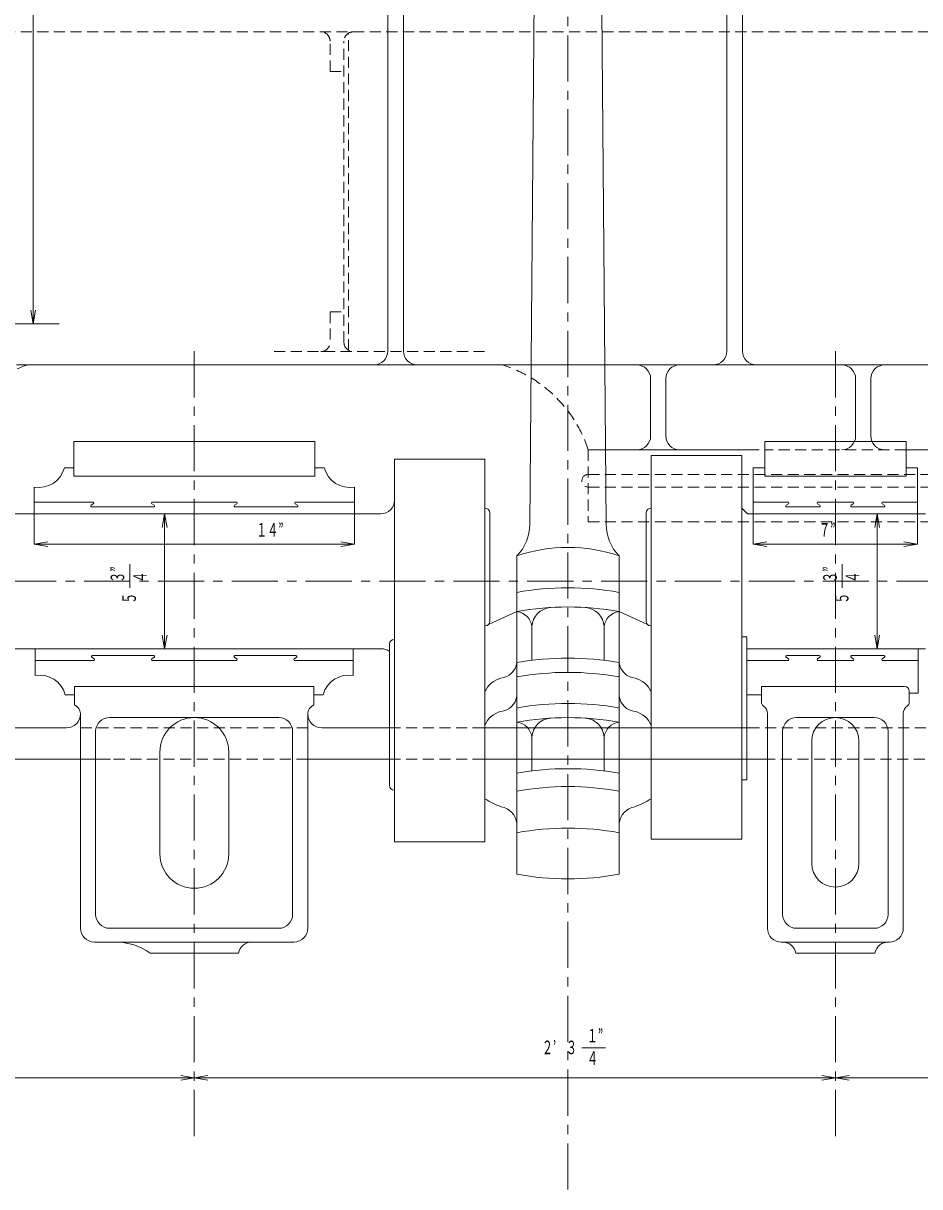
# Model space of a CAD drawing. Units: millimetres, scale not verified. Extents: x -5945 to 5945, y -4205 to 4205.
# Drawn here: x -2164 to -1193, y -700 to 560 of the extents above; entities that cross this region are included whole.
import ezdxf
from ezdxf.enums import TextEntityAlignment as Align

# ---------------------------------------------------------------- set-up
doc = ezdxf.new("R2010")
doc.units = ezdxf.units.MM
doc.header["$LTSCALE"] = 10
doc.linetypes.add('CHAIN1', pattern=[8, 5, -1, 1, -1])
doc.linetypes.add('DASHED1', pattern=[1.8, 1.2, -0.6])
for name, color, linetype, lineweight in [('0-0_0', 3, 'Continuous', 18), ('0-1_芯', 4, 'CHAIN1', 18), ('0-2_寸法', 2, 'Continuous', 18)]:
    doc.layers.add(name, color=color, linetype=linetype, lineweight=lineweight)
doc.styles.add('ＭＳ ゴシック', font='')
doc.styles.get('ＭＳ ゴシック').set_extended_font_data('MS Gothic')

msp = doc.modelspace()

# ---------------------------------------------------------------- linework, layer by layer
at = {"layer": '0-0_0'}
for p, q in [((-1752.29, 1009.62), (-1752.29, 205.4)), ((-1402.09, 1009.62), (-1402.09, 205.4)), ((-1769.32, 1000.49), (-1769.32, 205.4)), ((-1385.06, 1000.49), (-1385.06, 205.4)), ((-1609.45, 746.28), (-1615.48, 17.8)), ((-1175.79, 190.4), (-2159.47, 190.4)), ((-1484.6, 113.5), (-1484.6, 175.4)), ((-1468.17, 113.5), (-1468.17, 175.4)), ((-1262.53, 113.5), (-1262.53, 175.4)), ((-1246.1, 113.5), (-1246.1, 175.4)), ((-2109.46, 107.59), (-2109.46, 69.87)), ((-1848.1, 107.59), (-2109.46, 107.59)), ((-1848.1, 107.59), (-1848.1, 69.87)), ((-1361.04, 107.59), (-1361.04, 69.87)), ((-1207.99, 107.59), (-1361.04, 107.59)), ((-1207.99, 107.59), (-1207.99, 69.87)), ((-2109.46, 89.97), (-2109.46, 69.87)), ((-1848.1, 89.97), (-1848.1, 69.87)), ((-1367.22, 98.5), (-1552.14, 98.5)), ((-1385.8, 92.44), (-1484.09, 92.44)), ((-1484.09, 92.44), (-1484.09, -323.14)), ((-1385.8, 92.44), (-1385.8, -323.14)), ((-1361.04, 89.97), (-1361.04, 69.87)), ((-1181.97, 98.5), (-1214.16, 98.5)), ((-1207.99, 92.59), (-1207.99, 69.87)), ((-2109.46, 78.85), (-2119.54, 78.85)), ((-1848.1, 78.85), (-1838.02, 78.85)), ((-1761.98, 88.15), (-1761.98, -325.95)), ((-1664.12, 88.15), (-1664.12, -325.95)), ((-1373.42, 29.06), (-1373.42, 78.85)), ((-1361.04, 78.85), (-1373.42, 78.85)), ((-1195.62, 78.85), (-1207.99, 78.85)), ((-1195.62, 29.06), (-1195.62, 78.85)), ((-1848.1, 69.87), (-2109.46, 69.87)), ((-1207.99, 69.87), (-1361.04, 69.87)), ((-2152.2, 58.05), (-2152.2, 29.06)), ((-1805.36, 58.05), (-1805.36, 29.06)), ((-2088.74, 41.91), (-2152.2, 41.91)), ((-2090.64, 38.35), (-2088.17, 40.09)), ((-2022.21, 38.35), (-2024.69, 40.09)), ((-1933.45, 41.91), (-2024.11, 41.91)), ((-1935.35, 38.35), (-1932.87, 40.09)), ((-1866.92, 38.35), (-1869.39, 40.09)), ((-1868.82, 41.91), (-1805.36, 41.91)), ((-1335.75, 41.91), (-1374.07, 41.91)), ((-1337.65, 38.35), (-1335.17, 40.09)), ((-1301.5, 38.35), (-1303.97, 40.09)), ((-1265.63, 41.91), (-1303.4, 41.91)), ((-1267.53, 38.35), (-1265.06, 40.09)), ((-1231.38, 38.35), (-1233.86, 40.09)), ((-1233.28, 41.91), (-1195.62, 41.91)), ((-2181.1, 29.06), (-1776.98, 29.06)), ((-2022.79, 36.53), (-2090.07, 36.53)), ((-1934.77, 36.53), (-1867.49, 36.53)), ((-1664.12, 35.1), (-1663.73, 35.1)), ((-1658.73, 30.1), (-1658.73, -87.16)), ((-1489.48, 30.1), (-1489.48, -87.16)), ((-1484.09, 35.1), (-1484.48, 35.1)), ((-1379.59, 29.06), (-1385.8, 35.27)), ((-1379.59, 29.06), (-1186.97, 29.06)), ((-1302.07, 36.53), (-1337.07, 36.53)), ((-1266.96, 36.53), (-1231.96, 36.53)), ((-1629.43, -361.19), (-1629.43, -16.41)), ((-1518.78, -361.19), (-1518.78, -16.41)), ((-1629.43, -76.75), (-1660.2, -90.7)), ((-1518.78, -76.75), (-1488.01, -90.7)), ((-1613.14, -92.99), (-1613.14, -129.54)), ((-1535.07, -92.99), (-1535.07, -129.54)), ((-1767.37, -111.84), (-1767.37, -265.14)), ((-1761.98, -106.84), (-1762.37, -106.84)), ((-1385.8, -104.26), (-1380.24, -104.26)), ((-1380.24, -259.07), (-1380.24, -104.26)), ((-2181.1, -116.94), (-1776.46, -116.94)), ((-2151.28, -145.94), (-2151.28, -116.94)), ((-2022.79, -124.42), (-2089.15, -124.42)), ((-1934.77, -124.42), (-1868.82, -124.42)), ((-1806.68, -145.94), (-1806.68, -116.94)), ((-1380.24, -116.94), (-1186.97, -116.94)), ((-1302.07, -124.42), (-1337.07, -124.42)), ((-1266.96, -124.42), (-1231.96, -124.42)), ((-1194.96, -164.99), (-1194.96, -116.94)), ((-2087.82, -129.8), (-2151.28, -129.8)), ((-2089.72, -126.24), (-2087.25, -127.98)), ((-2022.21, -126.24), (-2024.69, -127.98)), ((-1933.45, -129.8), (-2024.11, -129.8)), ((-1935.35, -126.24), (-1932.87, -127.98)), ((-1868.24, -126.24), (-1870.72, -127.98)), ((-1870.14, -129.8), (-1806.68, -129.8)), ((-1335.75, -129.8), (-1380.24, -129.8)), ((-1337.65, -126.24), (-1335.17, -127.98)), ((-1301.5, -126.24), (-1303.97, -127.98)), ((-1265.63, -129.8), (-1303.4, -129.8)), ((-1267.53, -126.24), (-1265.06, -127.98)), ((-1231.38, -126.24), (-1233.86, -127.98)), ((-1233.28, -129.8), (-1194.96, -129.8)), ((-2108.54, -177.86), (-2108.54, -157.76)), ((-1849.42, -157.76), (-2108.54, -157.76)), ((-1849.42, -177.86), (-1849.42, -157.76)), ((-1364.5, -174.9), (-1364.5, -157.76)), ((-1209.53, -157.76), (-1364.5, -157.76)), ((-1204.53, -174.9), (-1204.53, -162.76)), ((-2108.54, -166.73), (-2118.62, -166.73)), ((-1849.42, -166.73), (-1839.34, -166.73)), ((-1364.5, -166.73), (-1380.24, -166.73)), ((-1194.96, -164.99), (-1204.53, -164.99)), ((-2102.16, -187.18), (-2102.16, -419.61)), ((-1855.8, -187.18), (-1855.8, -419.61)), ((-1358.12, -187.18), (-1358.12, -419.61)), ((-1210.91, -187.18), (-1210.91, -419.61)), ((-1887.31, -191.5), (-2070.65, -191.5)), ((-1242.42, -191.5), (-1326.61, -191.5)), ((-2117.16, -202.64), (-2298.1, -202.64)), ((-2085.65, -206.5), (-2085.65, -404.76)), ((-1872.31, -206.5), (-1872.31, -404.76)), ((-1840.8, -202.64), (-1767.37, -202.64)), ((-1613.14, -212.8), (-1613.14, -249.34)), ((-1535.07, -212.8), (-1535.07, -249.34)), ((-1341.61, -206.5), (-1341.61, -404.76)), ((-1227.42, -206.5), (-1227.42, -404.76)), ((-1310.09, -217.08), (-1310.09, -349.48)), ((-1258.94, -217.08), (-1258.94, -349.48)), ((-2621.47, -236.45), (-2069.61, -236.45)), ((-2162.15, -236.45), (-2102.16, -236.45)), ((-2016.09, -228.81), (-2016.09, -339.11)), ((-1941.47, -228.81), (-1941.47, -339.11)), ((-1855.8, -236.45), (-1767.37, -236.45)), ((-1385.8, -259.07), (-1380.24, -259.07)), ((-1664.12, -325.95), (-1761.98, -325.95)), ((-1385.8, -323.14), (-1484.09, -323.14)), ((-1887.31, -419.76), (-2070.65, -419.76)), ((-1242.42, -419.76), (-1326.61, -419.76)), ((-1870.8, -434.61), (-2087.16, -434.61)), ((-1225.91, -434.61), (-1343.12, -434.61)), ((-1931.11, -446.59), (-2026.45, -446.59)), ((-1241.75, -446.59), (-1327.28, -446.59))]:
    msp.add_line(p, q, dxfattribs=at)
at = {"layer": '0-0_0', "color": 1, "linetype": 'DASHED1'}
for p, q in [((-2760.86, 551.07), (-462.7, 551.07)), ((-1811.74, 206.13), (-1811.74, 549.7)), ((-1831.79, 508.06), (-1831.79, 541.07)), ((-1816.7, 214.77), (-1816.7, 541.07)), ((-1831.79, 508.06), (-1816.7, 508.06)), ((-1831.79, 247.77), (-1816.7, 247.77)), ((-1831.79, 247.77), (-1831.79, 214.77)), ((-1892.36, 204.77), (-1659.16, 204.77)), ((-2159.47, 190.4), (-2583.1, 190.4)), ((-1207.99, 98.5), (-1361.04, 98.5)), ((-1552.14, 71.83), (-1178.56, 71.83)), ((-1552.14, 58.05), (-1178.56, 58.05)), ((-1855.8, -202.64), (-2102.16, -202.64)), ((-1767.37, -202.64), (-1373.12, -202.64)), ((-286.55, -202.64), (-1667.61, -202.64)), ((-2102.16, -236.45), (-1855.8, -236.45)), ((-1767.37, -236.45), (-1358.12, -236.45)), ((-1667.61, -236.45), (-286.55, -236.45))]:
    msp.add_line(p, q, dxfattribs=at)
at = {"layer": '0-0_0'}
for points in [[(-1532.73, 17.8), (-1538.76, 746.28), (-1532.73, 17.8)], [(-1664.12, 88.15), (-1761.98, 88.15), (-1761.98, 44.06)]]:
    msp.add_lwpolyline(points, dxfattribs=at)
at = {"layer": '0-0_0', "color": 1, "linetype": 'DASHED1'}
msp.add_lwpolyline([(-1552.14, 98.5), (-1552.14, 20.36), (-1178.56, 20.36)], dxfattribs=at)
for centre, radius, start, end in [((-1841.79, 541.07), 10, 0, 90), ((-1806.7, 541.07), 10, 90, 180), ((-1841.79, 214.77), 10, 270, 0), ((-1806.7, 214.77), 10, 180, 270), ((-2132.57, 104.52), 90, 107.38805, 178.80319), ((-1687.75, 54.25), 142.65, 18.0723, 72.64086), ((-1552.14, 64.94), 6.89, 90, 270)]:
    msp.add_arc(centre, radius, start, end, dxfattribs=at)
at = {"layer": '0-0_0'}
for centre, radius, start, end in [((-1784.32, 205.4), 15, 270, 0), ((-1737.29, 205.4), 15, 180, 270), ((-1417.09, 205.4), 15, 270, 0), ((-1370.06, 205.4), 15, 180, 270), ((-1499.6, 175.4), 15, 0, 90), ((-1453.17, 175.4), 15, 90, 180), ((-1277.53, 175.4), 15, 0, 90), ((-1231.1, 175.4), 15, 90, 180), ((-1499.6, 113.5), 15, 270, 0), ((-1453.17, 113.5), 15, 180, 270), ((-1277.53, 113.5), 15, 270, 0), ((-1231.1, 113.5), 15, 180, 270), ((-2147.21, 86.25), 28.64, 259.95911, 345.01559), ((-1810.35, 86.25), 28.64, 194.98441, 280.04089), ((-2090.07, 37.53), 1, 125.16053, 270), ((-2088.74, 40.91), 1, 305.16053, 90), ((-2024.11, 40.91), 1, 90, 234.83947), ((-2022.79, 37.53), 1, 270, 54.83947), ((-1934.77, 37.53), 1, 125.16053, 270), ((-1933.45, 40.91), 1, 305.16053, 90), ((-1868.82, 40.91), 1, 90, 234.83947), ((-1867.49, 37.53), 1, 270, 54.83947), ((-1776.98, 44.06), 15, 270, 360), ((-1337.07, 37.53), 1, 125.16053, 270), ((-1335.75, 40.91), 1, 305.16053, 90), ((-1303.4, 40.91), 1, 90, 234.83947), ((-1302.07, 37.53), 1, 270, 54.83947), ((-1266.96, 37.53), 1, 125.16053, 270), ((-1265.63, 40.91), 1, 305.16053, 90), ((-1233.28, 40.91), 1, 90, 234.83947), ((-1231.96, 37.53), 1, 270, 54.83947), ((-1663.73, 30.1), 5, 0, 90), ((-1484.48, 30.1), 5, 90, 180), ((-1665.48, 18.24), 50, 316.12967, 359.49659), ((-1482.73, 18.24), 50, 180.50341, 223.87033), ((-1574.1, -178.83), 171.58, 71.18851, 108.81149), ((-1574.1, -360.11), 309.18, 79.6913, 100.3087), ((-1574.1, -380.94), 309.18, 79.6913, 100.3087), ((-1591.54, -93.91), 21.62, 93.80793, 177.56154), ((-1556.67, -93.91), 21.62, 2.43846, 86.19207), ((-1663.73, -87.16), 5, 270, 0), ((-1631.58, -95.2), 18.57, 6.82992, 83.34624), ((-1516.62, -95.2), 18.57, 96.65376, 173.17008), ((-1484.48, -87.16), 5, 180, 270), ((-1484.48, -87.16), 5, 180, 270), ((-1762.37, -111.84), 5, 90, 180), ((-2089.15, -125.42), 1, 90, 234.83947), ((-2022.79, -125.42), 1, 305.16053, 90), ((-1934.77, -125.42), 1, 90, 234.83947), ((-1868.82, -125.42), 1, 305.16053, 90), ((-1776.46, -131.94), 15, 52.73857, 90), ((-1337.07, -125.42), 1, 90, 234.83947), ((-1302.07, -125.42), 1, 305.16053, 90), ((-1266.96, -125.42), 1, 90, 234.83947), ((-1231.96, -125.42), 1, 305.16053, 90), ((-2087.82, -128.8), 1, 270, 54.83947), ((-2024.11, -128.8), 1, 125.16053, 270), ((-1933.45, -128.8), 1, 270, 54.83947), ((-1870.14, -128.8), 1, 125.16053, 270), ((-1648.77, -129.52), 19.5, 275.86788, 352.53135), ((-1574.1, -436.24), 309.18, 79.6913, 100.3087), ((-1499.44, -129.52), 19.5, 187.46865, 264.13212), ((-1335.75, -128.8), 1, 270, 54.83947), ((-1303.4, -128.8), 1, 125.16053, 270), ((-1265.63, -128.8), 1, 270, 54.83947), ((-1233.28, -128.8), 1, 125.16053, 270), ((-2146.29, -174.14), 28.64, 14.98441, 100.04089), ((-1811.67, -174.14), 28.64, 79.95911, 165.01559), ((-1641.27, -172.9), 24.6, 102.94358, 158.2707), ((-1574.1, -451.75), 309.18, 79.6913, 100.3087), ((-1506.94, -172.9), 24.6, 21.7293, 77.05642), ((-1209.53, -162.76), 5, 0, 90), ((-1648.77, -165.54), 19.5, 275.86788, 352.53135), ((-1574.1, -485.35), 309.18, 79.6913, 100.3087), ((-1499.44, -165.54), 19.5, 187.46865, 264.13212), ((-1359.5, -174.9), 5, 180, 234.93523), ((-1209.53, -174.9), 5, 305.06477, 0), ((-2117.16, -187.64), 15, 270, 360), ((-2112.16, -187.18), 10, 0, 68.79209), ((-1845.8, -187.18), 10, 111.20791, 180), ((-1840.8, -187.64), 15, 180, 270), ((-1641.27, -208.92), 24.6, 102.94358, 158.2707), ((-1506.94, -208.92), 24.6, 21.7293, 77.05642), ((-1368.12, -187.18), 10, 0, 54.93523), ((-1200.91, -187.18), 10, 125.06477, 180), ((-2070.65, -206.5), 15, 90, 180), ((-1978.78, -228.81), 37.31, 0, 180), ((-1887.31, -206.5), 15, 0, 90), ((-1574.1, -500.75), 309.18, 79.6913, 100.3087), ((-1631.58, -215.01), 18.57, 6.82992, 83.34624), ((-1591.54, -213.72), 21.62, 93.80793, 177.56154), ((-1556.67, -213.72), 21.62, 2.43846, 86.19207), ((-1516.62, -215.01), 18.57, 96.65376, 173.17008), ((-1326.61, -206.5), 15, 90, 180), ((-1284.52, -217.08), 25.58, 0, 180), ((-1242.42, -206.5), 15, 0, 90), ((-1574.1, -556.05), 309.18, 79.6913, 100.3087), ((-1762.37, -265.14), 5, 180, 270), ((-1574.1, -575.4), 309.18, 79.6913, 100.3087), ((-1617.79, -207.31), 85.69, 237.26889, 250.50588), ((-1650.12, -308.59), 20.84, 6.9057, 79.66739), ((-1498.09, -308.59), 20.84, 100.33261, 173.0943), ((-1530.42, -207.31), 85.69, 289.49412, 302.73111), ((-1574.1, -620.39), 309.18, 79.6913, 100.3087), ((-1978.78, -339.11), 37.31, 180, 0), ((-1284.52, -349.48), 25.58, 180, 0), ((-1574.1, -57), 309.18, 259.6913, 280.3087), ((-2070.65, -404.76), 15, 180, 270), ((-1887.31, -404.76), 15, 270, 0), ((-1326.61, -404.76), 15, 180, 270), ((-1242.42, -404.76), 15, 270, 0), ((-2087.16, -419.61), 15, 180, 270), ((-1870.8, -419.61), 15, 270, 0), ((-1343.12, -419.61), 15, 180, 272.17497), ((-1225.91, -419.61), 15, 267.82503, 0), ((-2064.54, -500.97), 66.4, 54.98517, 91.69166), ((-1916.42, -449.61), 15, 90, 168.41887), ((-1341.98, -449.58), 15, 11.49688, 92.17497), ((-1227.05, -449.58), 15, 87.82503, 168.50312)]:
    msp.add_arc(centre, radius, start, end, dxfattribs=at)
at = {"layer": '0-1_芯'}
for p, q in [((-1574.1, -3262.7), (-1574.1, 3120.85)), ((-2125.27, 235.06), (-2648.94, 235.06)), ((-1978.78, -644.76), (-1978.78, 214.25)), ((-1284.52, -644.76), (-1284.52, 214.25)), ((-3458.24, -43.94), (2304.91, -43.94))]:
    msp.add_line(p, q, dxfattribs=at)
at = {"layer": '0-2_寸法'}
for p, q in [((-2153.34, 235.06), (-2153.34, 1492.06)), ((-2153.34, 235.06), (-2155.95, 249.83)), ((-2153.34, 235.06), (-2150.74, 249.83)), ((-2152.2, -3.82), (-2152.2, 29.06)), ((-2010.93, 29.06), (-2013.54, 14.28)), ((-2010.93, -116.94), (-2010.93, 29.06)), ((-2010.93, 29.06), (-2008.33, 14.28)), ((-1805.36, -3.82), (-1805.36, 29.06)), ((-1373.42, -3.82), (-1373.42, 29.06)), ((-1239.23, 29.06), (-1241.83, 14.28)), ((-1239.23, -116.94), (-1239.23, 29.06)), ((-1239.23, 29.06), (-1236.62, 14.28)), ((-1195.62, -3.82), (-1195.62, 29.06)), ((-2152.2, -3.82), (-2137.43, -1.22)), ((-2152.2, -3.82), (-1805.36, -3.82)), ((-2152.2, -3.82), (-2137.43, -6.43)), ((-1805.36, -3.82), (-1820.13, -1.22)), ((-1805.36, -3.82), (-1820.13, -6.43)), ((-1373.42, -3.82), (-1358.64, -1.22)), ((-1373.42, -3.82), (-1195.62, -3.82)), ((-1373.42, -3.82), (-1358.64, -6.43)), ((-1195.62, -3.82), (-1210.39, -1.22)), ((-1195.62, -3.82), (-1210.39, -6.43)), ((-2048.8, -50.94), (-2048.8, -25.3)), ((-1277.1, -50.94), (-1277.1, -25.3)), ((-2010.93, -116.94), (-2013.54, -102.17)), ((-2010.93, -116.94), (-2008.33, -102.17)), ((-1239.23, -116.94), (-1241.83, -102.17)), ((-1239.23, -116.94), (-1236.62, -102.17)), ((-1558.99, -549.3), (-1533.34, -549.3)), ((-1978.78, -581.66), (-1993.55, -579.06)), ((-1284.52, -581.66), (-1299.29, -579.06)), ((-1978.78, -581.66), (-1993.55, -584.27)), ((-1978.78, -581.66), (-1964.01, -584.27)), ((-1284.52, -581.66), (-1299.29, -584.27)), ((-1284.52, -581.66), (-1269.74, -584.27))]:
    msp.add_line(p, q, dxfattribs=at)
for points in [[(-1978.78, -581.66), (-2720.41, -581.66), (-2705.63, -579.06)], [(-1284.52, -581.66), (-1978.78, -581.66), (-1964.01, -579.06)], [(-966.52, -581.66), (-1284.52, -581.66), (-1269.74, -579.06)]]:
    msp.add_lwpolyline(points, dxfattribs=at)

# ---------------------------------------------------------------- texts
at = {"layer": '0-2_寸法', "style": 'ＭＳ ゴシック', "width": 0.6}
for s, p in [('１４”', (-1911.88, 0.02)), ('７”', (-1302.14, 0.02)), ('１”', (-1553.67, -547.81)), ('２’', (-1602.38, -560.48)), ('３', (-1576.34, -560.48)), ('４', (-1553.51, -572.2))]:
    msp.add_text(s, height=14.66, dxfattribs=at).set_placement(p, align=Align.BOTTOM_LEFT)
for s, p in [('３”', (-2050.3, -45.63)), ('４', (-2025.91, -45.47)), ('３”', (-1278.59, -45.63)), ('４', (-1254.2, -45.47)), ('５', (-2037.63, -68.3)), ('５', (-1265.92, -68.3))]:
    msp.add_text(s, height=14.66, rotation=90, dxfattribs=at).set_placement(p, align=Align.BOTTOM_LEFT)

doc.saveas('drawing.dxf')
